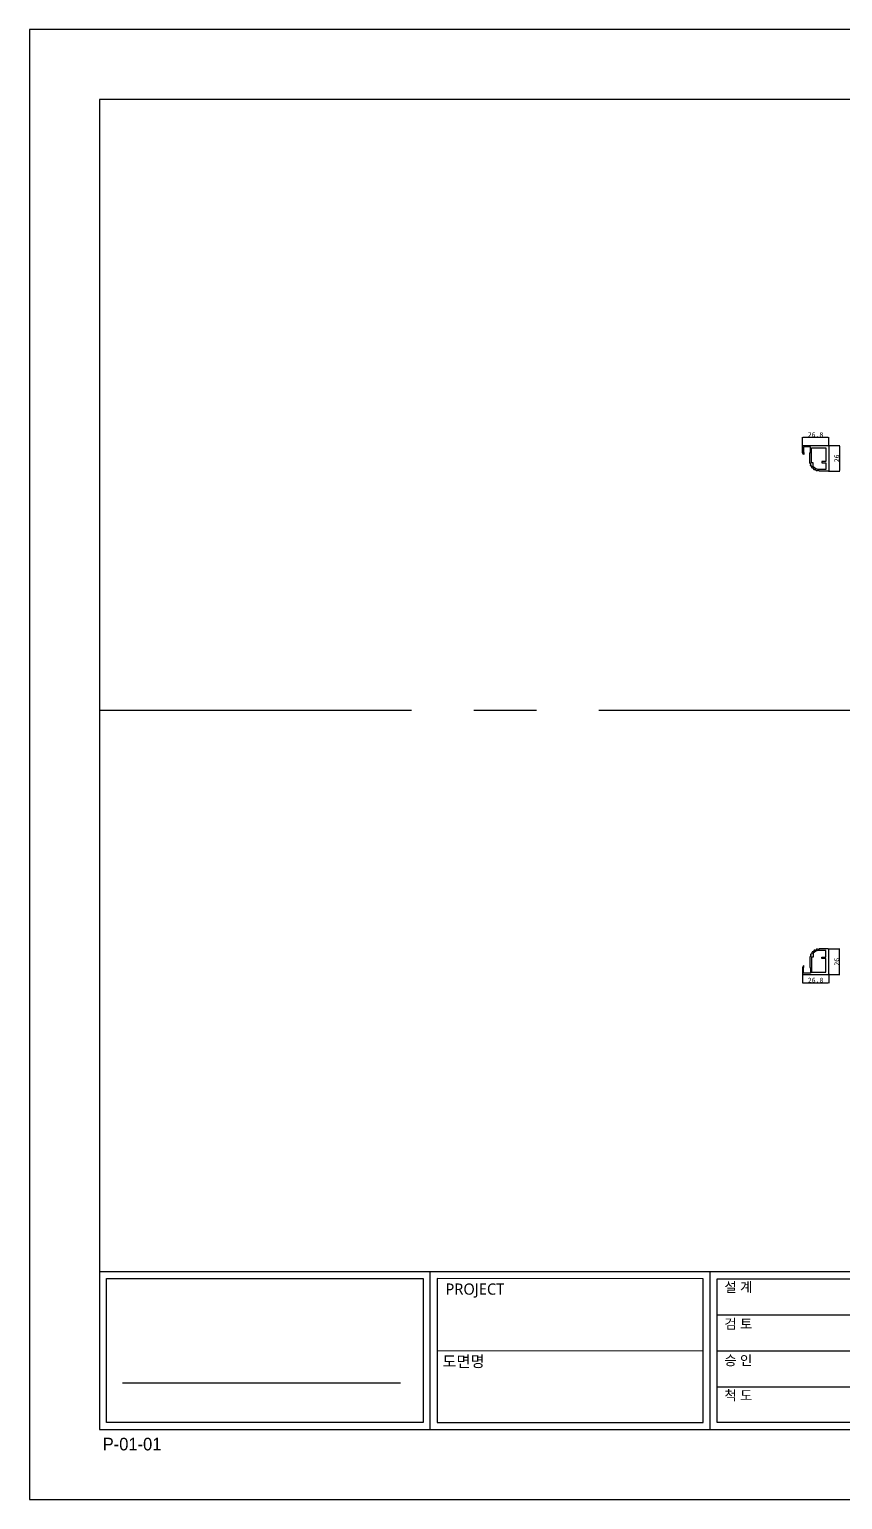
# Model space of a CAD drawing. Header units: millimetres. Extents: x -44117 to 256353, y -2095463 to 65325.
# Drawn here: x 20393 to 21220, y 43640 to 45138 of the extents above; entities that cross this region are included whole.
import ezdxf

# ---------------------------------------------------------------- set-up
doc = ezdxf.new("R2010")
doc.units = ezdxf.units.MM
doc.header["$LTSCALE"] = 10
doc.linetypes.add('CENTER', pattern=[50.8, 31.75, -6.35, 6.35, -6.35])
doc.layers.add('cen', color=1, linetype='CENTER')
doc.styles.add('고딕', font='')
doc.styles.get('고딕').set_extended_font_data('HYgtrE')
doc.dimstyles.new('hi01 a4 - 1scale', dxfattribs={"dimtxt": 5, "dimasz": 0.5, "dimexe": 0.3, "dimexo": 0.3, "dimgap": 0.2, "dimtad": 1, "dimdec": 1, "dimdsep": 46, "dimtxsty": 'Standard', "dimcen": 1, "dimclrd": 251, "dimclre": 251, "dimclrt": 3, "dimadec": 1, "dimazin": 2, "dimtfac": 1, "dimtdec": 1, "dimtix": 1, "dimtmove": 1, "dimatfit": 3, "dimfxl": 0, "dimarcsym": 0})

# ---------------------------------------------------------------- blocks, each defined once
blk = doc.blocks.new('*D1500')
at = {"color": 251, "lineweight": -2, "transparency": 16777216}
for p, q in [((21179.3, 44713.2), (21179.3, 44722.6)), ((21206.1, 44713.2), (21206.1, 44722.6)), ((21179.8, 44722.3), (21205.6, 44722.3))]:
    blk.add_line(p, q, dxfattribs=at)
at = {"color": 251, "transparency": 16777216}
for points in [[(21179.8, 44722.4), (21179.8, 44722.3), (21179.3, 44722.3)], [(21205.6, 44722.4), (21205.6, 44722.3), (21206.1, 44722.3)]]:
    blk.add_solid(points, dxfattribs=at)
at = {"layer": 'Defpoints', "color": 0, "transparency": 16777216}
for p in [(21179.3, 44712.9), (21206.1, 44722.3), (21206.1, 44712.9)]:
    blk.add_point(p, dxfattribs=at)
at = {"color": 3, "transparency": 16777216, "insert": (21192.7, 44725), "char_height": 5, "attachment_point": 5}
blk.add_mtext('26.8', dxfattribs=at)
blk = doc.blocks.new('*D1501')
at = {"color": 251, "lineweight": -2, "transparency": 16777216}
for p, q in [((21205.9, 44713.9), (21217.2, 44713.9)), ((21216.9, 44713.4), (21216.9, 44688.4)), ((21205.9, 44687.9), (21217.2, 44687.9))]:
    blk.add_line(p, q, dxfattribs=at)
at = {"color": 251, "transparency": 16777216}
for points in [[(21216.8, 44713.4), (21217, 44713.4), (21216.9, 44713.9)], [(21216.8, 44688.4), (21217, 44688.4), (21216.9, 44687.9)]]:
    blk.add_solid(points, dxfattribs=at)
at = {"layer": 'Defpoints', "color": 0, "transparency": 16777216}
for p in [(21205.6, 44713.9), (21205.6, 44687.9), (21216.9, 44687.9)]:
    blk.add_point(p, dxfattribs=at)
at = {"color": 3, "transparency": 16777216, "insert": (21214.2, 44700.9), "char_height": 5, "attachment_point": 5, "rotation": 90}
blk.add_mtext('26', dxfattribs=at)
blk = doc.blocks.new('a4 1scale')
at = {"color": 8}
for p, q in [((-15144.83, -4477.05), (-14867.83, -4477.05)), ((-15097.66, -4499.61), (-15097.66, -4477.05)), ((-15057.67, -4499.62), (-15057.67, -4477.06)), ((-15056.67, -4483.2), (-15020.68, -4483.2)), ((-15096.66, -4488.33), (-15058.67, -4488.34)), ((-15056.67, -4488.34), (-15020.68, -4488.34)), ((-15141.53, -4492.95), (-15101.88, -4492.95)), ((-15056.67, -4493.48), (-15020.68, -4493.48))]:
    blk.add_line(p, q, dxfattribs=at)
for points in [[(-15154.83, -4509.61), (-14857.83, -4509.61), (-14857.83, -4299.61), (-15154.83, -4299.61)], [(-15144.83, -4499.61), (-14867.83, -4499.61), (-14867.83, -4309.61), (-15144.83, -4309.61)]]:
    blk.add_lwpolyline(points, close=True)
for points in [[(-15143.82, -4478.05), (-15098.66, -4478.05), (-15098.66, -4498.61), (-15143.83, -4498.61)], [(-15058.67, -4478.06), (-15096.66, -4478.05), (-15096.66, -4498.61), (-15058.66, -4498.62)], [(-15056.67, -4478.06), (-15020.68, -4478.06), (-15020.68, -4498.62), (-15056.67, -4498.62)]]:
    blk.add_lwpolyline(points, close=True, dxfattribs=at)
at = {"color": 8, "attachment_point": 1, "style": '고딕'}
for s, insert, char_height, width in [('{\\fMalgun Gothic|b0|i0|c129|p50;PROJECT}', (-15095.45, -4478.74), 1.6004, 37.4801), ('{\\fMalgun Gothic|b0|i0|c129|p50;설 계}', (-15055.65, -4478.55), 1.4003, 21.6513), ('{\\fMalgun Gothic|b0|i0|c129|p50;검 토}', (-15055.65, -4483.82), 1.4003, 21.6513), ('{\\fMalgun Gothic|b0|i0|c129|p50;도면명}', (-15095.89, -4489.07), 1.6004, 37.4801), ('{\\fMalgun Gothic|b0|i0|c129|p50;승 인}', (-15055.65, -4489.02), 1.4003, 21.6513), ('{\\fMalgun Gothic|b0|i0|c129|p50;척 도 }', (-15055.65, -4494.02), 1.4003, 21.6513), ('{\\C8;P-01-01}', (-15144.37, -4500.78), 1.8004, 27.0059)]:
    blk.add_mtext(s, dxfattribs=dict(at, insert=insert, char_height=char_height, width=width))
blk = doc.blocks.new('*D1514')
at = {"color": 251, "lineweight": -2, "transparency": 16777216}
for p, q in [((21179.3, 44175.9), (21179.3, 44166.5)), ((21206.1, 44175.9), (21206.1, 44166.5)), ((21179.8, 44166.8), (21205.6, 44166.8))]:
    blk.add_line(p, q, dxfattribs=at)
at = {"color": 251, "transparency": 16777216}
for points in [[(21179.8, 44166.9), (21179.8, 44166.7), (21179.3, 44166.8)], [(21205.6, 44166.9), (21205.6, 44166.7), (21206.1, 44166.8)]]:
    blk.add_solid(points, dxfattribs=at)
at = {"layer": 'Defpoints', "color": 0, "transparency": 16777216}
for p in [(21179.3, 44176.2), (21206.1, 44176.2), (21206.1, 44166.8)]:
    blk.add_point(p, dxfattribs=at)
at = {"color": 3, "transparency": 16777216, "insert": (21192.7, 44169.5), "char_height": 5, "attachment_point": 5}
blk.add_mtext('26.8', dxfattribs=at)
blk = doc.blocks.new('*D1515')
at = {"color": 251, "lineweight": -2, "transparency": 16777216}
for p, q in [((21205.9, 44201.2), (21217.2, 44201.2)), ((21216.9, 44175.7), (21216.9, 44200.7)), ((21205.9, 44175.2), (21217.2, 44175.2))]:
    blk.add_line(p, q, dxfattribs=at)
at = {"color": 251, "transparency": 16777216}
for points in [[(21216.8, 44200.7), (21217, 44200.7), (21216.9, 44201.2)], [(21216.8, 44175.7), (21217, 44175.7), (21216.9, 44175.2)]]:
    blk.add_solid(points, dxfattribs=at)
at = {"layer": 'Defpoints', "color": 0, "transparency": 16777216}
for p in [(21205.6, 44201.2), (21216.9, 44201.2), (21205.6, 44175.2)]:
    blk.add_point(p, dxfattribs=at)
at = {"color": 3, "transparency": 16777216, "insert": (21214.2, 44188.2), "char_height": 5, "attachment_point": 5, "rotation": 90}
blk.add_mtext('26', dxfattribs=at)

msp = doc.modelspace()

# ---------------------------------------------------------------- linework, layer by layer
for points in [[(21206.07899, 44713.42623), (21206.07899, 44688.42877, -0.4142135624), (21205.57899, 44687.92877), (21196.38061, 44687.92877, -0.4142135624), (21196.08061, 44688.22877), (21196.08061, 44688.23382, 0.4043730092), (21195.79072, 44688.53365, -0.022416536), (21195.02236, 44688.59412, 0.4043730092), (21194.68914, 44688.34333, -0.424123069), (21194.33594, 44688.09571, -0.022416536), (21193.5342, 44688.28819, -0.424123069), (21193.33192, 44688.66917, 0.4043730092), (21193.14888, 44689.04391, -0.022416536), (21192.4368, 44689.33886, 0.4043730092), (21192.04239, 44689.20331, -0.424123069), (21191.62996, 44689.07695, -0.022416536), (21190.92695, 44689.50776, -0.424123069), (21190.8523, 44689.93261, 0.4043730092), (21190.79401, 44690.34556, -0.022416536), (21190.20793, 44690.84612, 0.4043730092), (21189.79094, 44690.83909, -0.4241230691), (21189.35964, 44690.84636, -0.022416536), (21188.82416, 44691.47333, -0.424123069), (21188.88445, 44691.90045, 0.4043730092), (21188.95663, 44692.31121, -0.022416536), (21188.55392, 44692.96837, 0.4043730092), (21188.15516, 44693.09055, -0.424123069), (21187.74722, 44693.23074, -0.022416536), (21187.43169, 44693.99249, -0.4241230691), (21187.62102, 44694.38008, 0.4043730092), (21187.81659, 44694.74843, -0.022416536), (21187.63667, 44695.49787, 0.4043730092), (21187.29518, 44695.73729, -0.424123069), (21186.95053, 44695.99668, -0.0308511276), (21186.88061, 44697.12877), (21186.88061, 44706.42623, -0.4142135624), (21187.18061, 44706.72623), (21187.28061, 44706.72623, 0.4142135624), (21187.48061, 44706.92623), (21187.48061, 44712.42623, 0.4142135624), (21187.18061, 44712.72623), (21180.58061, 44712.72623, 0.4142135624), (21180.28061, 44712.42623), (21180.28061, 44706.92623, 0.4142135624), (21180.48061, 44706.72623), (21180.58061, 44706.72623, -0.4142135624), (21180.88061, 44706.42623), (21180.88061, 44705.22623, -0.855700792), (21180.29495, 44705.1346), (21179.28061, 44706.97564), (21179.28061, 44712.92623, -0.4142135624), (21180.28061, 44713.92623), (21205.57899, 44713.92623, -0.4142135623), (21206.07899, 44713.42623)], [(21190.28061, 44696.22623), (21188.48061, 44696.22623), (21188.48061, 44711.42623), (21203.08061, 44711.42623), (21203.08061, 44697.72623), (21199.28061, 44697.72623, 0.4142135624), (21199.08061, 44697.52623), (21199.08061, 44696.62623, 0.4142135624), (21199.28061, 44696.42623), (21203.08061, 44696.42623), (21203.08061, 44689.52877), (21196.08061, 44689.52877, -0.2205202393), (21190.28061, 44692.21755), (21190.28061, 44696.22623)], [(21206.07899, 44175.73494), (21206.07899, 44200.73241, 0.4142135624), (21205.57899, 44201.23241), (21196.38061, 44201.23241, 0.4142135624), (21196.08061, 44200.93241), (21196.08061, 44200.92735, -0.4043730092), (21195.79072, 44200.62752, 0.022416536), (21195.02236, 44200.56705, -0.4043730092), (21194.68914, 44200.81784, 0.424123069), (21194.33594, 44201.06547, 0.022416536), (21193.5342, 44200.87299, 0.424123069), (21193.33192, 44200.492, -0.4043730092), (21193.14888, 44200.11727, 0.022416536), (21192.4368, 44199.82232, -0.4043730092), (21192.04239, 44199.95786, 0.424123069), (21191.62996, 44200.08422, 0.022416536), (21190.92695, 44199.65342, 0.424123069), (21190.8523, 44199.22857, -0.4043730092), (21190.79401, 44198.81561, 0.022416536), (21190.20793, 44198.31505, -0.4043730092), (21189.79094, 44198.32208, 0.4241230691), (21189.35964, 44198.31481, 0.022416536), (21188.82416, 44197.68785, 0.424123069), (21188.88445, 44197.26073, -0.4043730092), (21188.95663, 44196.84997, 0.022416536), (21188.55392, 44196.1928, -0.4043730092), (21188.15516, 44196.07063, 0.424123069), (21187.74722, 44195.93044, 0.022416536), (21187.43169, 44195.16869, 0.4241230691), (21187.62102, 44194.7811, -0.4043730092), (21187.81659, 44194.41275, 0.022416536), (21187.63667, 44193.6633, -0.4043730092), (21187.29518, 44193.42389, 0.424123069), (21186.95053, 44193.1645, 0.0308511276), (21186.88061, 44192.03241), (21186.88061, 44182.73494, 0.4142135624), (21187.18061, 44182.43494), (21187.28061, 44182.43494, -0.4142135624), (21187.48061, 44182.23494), (21187.48061, 44176.73494, -0.4142135624), (21187.18061, 44176.43494), (21180.58061, 44176.43494, -0.4142135624), (21180.28061, 44176.73494), (21180.28061, 44182.23494, -0.4142135624), (21180.48061, 44182.43494), (21180.58061, 44182.43494, 0.4142135624), (21180.88061, 44182.73494), (21180.88061, 44183.93494, 0.855700792), (21180.29495, 44184.02658), (21179.28061, 44182.18554), (21179.28061, 44176.23494, 0.4142135624), (21180.28061, 44175.23494), (21205.57899, 44175.23494, 0.4142135623), (21206.07899, 44175.73494)], [(21190.28061, 44192.93494), (21188.48061, 44192.93494), (21188.48061, 44177.73494), (21203.08061, 44177.73494), (21203.08061, 44191.43494), (21199.28061, 44191.43494, -0.4142135624), (21199.08061, 44191.63494), (21199.08061, 44192.53494, -0.4142135624), (21199.28061, 44192.73494), (21203.08061, 44192.73494), (21203.08061, 44199.63241), (21196.08061, 44199.63241, 0.2205202393), (21190.28061, 44196.94362), (21190.28061, 44192.93494)]]:
    msp.add_lwpolyline(points, format="xyb", close=True)
at = {"layer": 'cen'}
msp.add_line((20464.04612, 44444.58059), (22438.96956, 44444.58059), dxfattribs=at)

# ---------------------------------------------------------------- block references
at = {"color": 1, "xscale": 7.1296875, "yscale": 7.1296875, "zscale": 7.1296875}
msp.add_blockref('a4 1scale', (128441.95073, 75792.57439), dxfattribs=at)

# ---------------------------------------------------------------- dimensions: what is measured, and where the dimension line sits
for base, p1, p2, picture, middle in [((21206.07899, 44722.3488), (21179.28061, 44712.92623), (21206.07899, 44712.92623), '*D1500', (21192.6798, 44725.0488)), ((21206.07899, 44166.81238), (21179.28061, 44176.23494), (21206.07899, 44176.23494), '*D1514', (21192.6798, 44169.51238))]:
    dim = msp.add_linear_dim(base=base, p1=p1, p2=p2, dimstyle='hi01 a4 - 1scale')
    dim.commit()
    dim.dimension.update_dxf_attribs({"geometry": picture, "text_midpoint": middle})
for base, p1, p2, angle, picture, middle in [((21216.90248, 44687.92877), (21205.57899, 44713.92623), (21205.57899, 44687.92877), 90, '*D1501', (21214.20248, 44700.9275)), ((21216.90248, 44201.23241), (21205.57899, 44175.23494), (21205.57899, 44201.23241), 270, '*D1515', (21214.20248, 44188.23368))]:
    dim = msp.add_linear_dim(base=base, p1=p1, p2=p2, angle=angle, dimstyle='hi01 a4 - 1scale')
    dim.commit()
    dim.dimension.update_dxf_attribs({"geometry": picture, "text_midpoint": middle})

doc.saveas('drawing.dxf')
